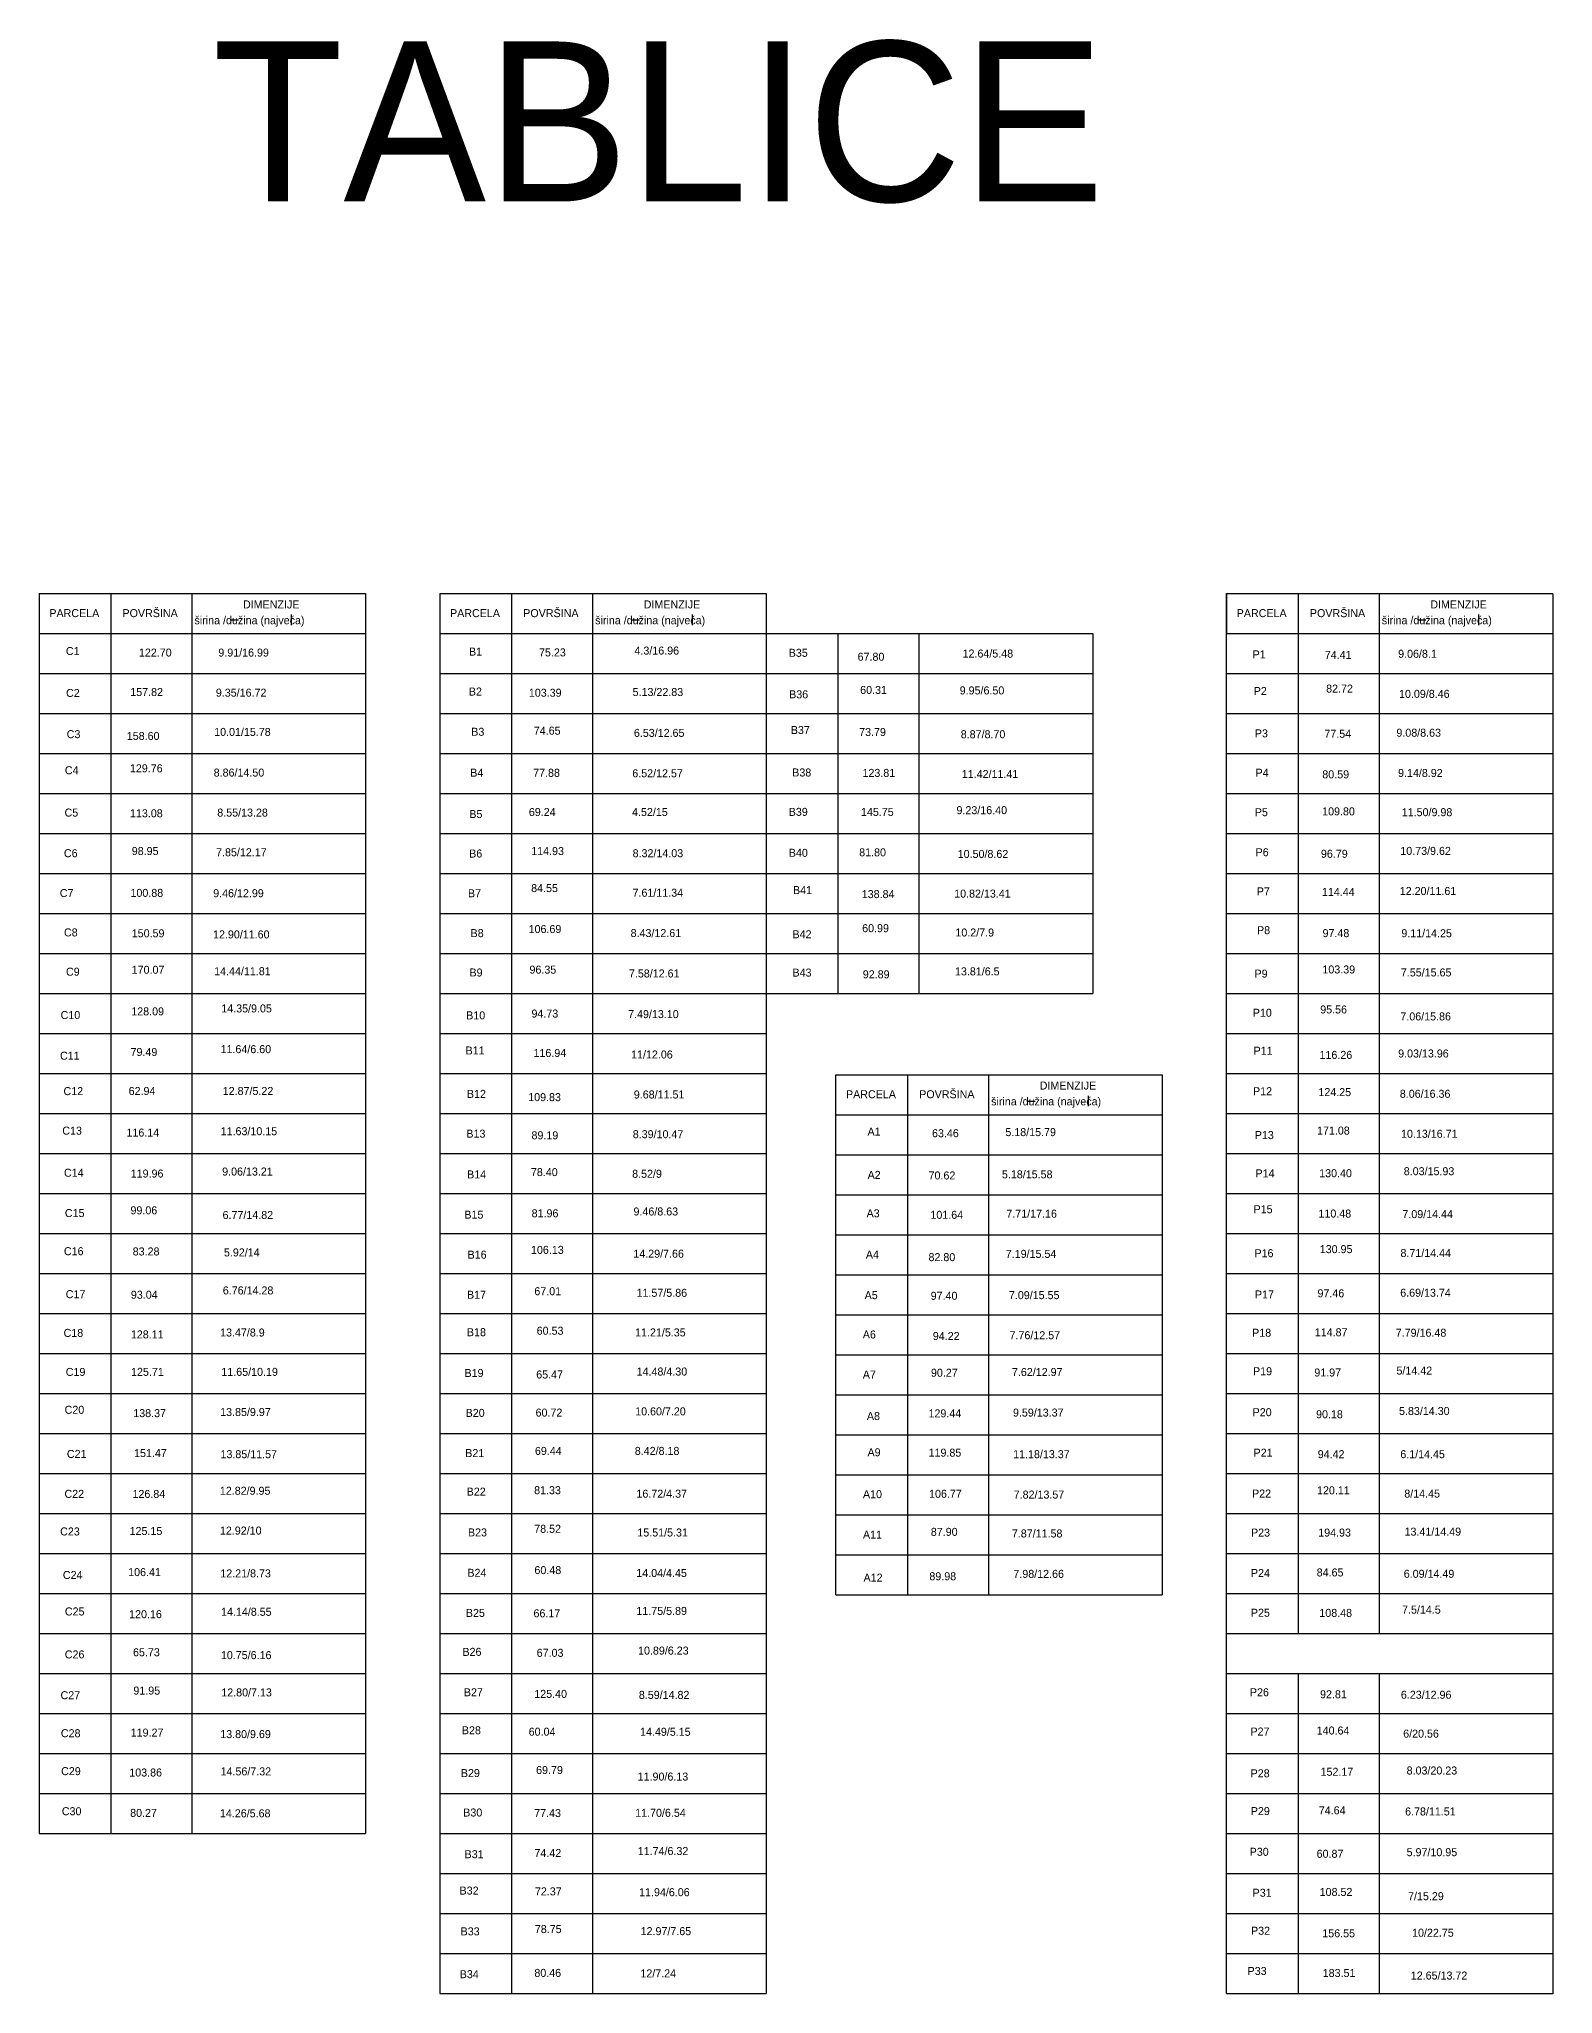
# Model space of a CAD drawing. Header units: inches. Extents: x 516719 to 517664, y 4780127 to 4780401.
# Drawn here: x 517474.7 to 517663.9, y 4780156.6 to 4780401 of the extents above; entities that cross this region are included whole.
import ezdxf

# ---------------------------------------------------------------- set-up
doc = ezdxf.new("R2010")
doc.units = ezdxf.units.IN
for name, color, linetype in [('BROJEVI', 3, 'Continuous'), ('PARCELA', 10, 'Continuous'), ('TABLICA', 5, 'Continuous')]:
    doc.layers.add(name, color=color, linetype=linetype)

msp = doc.modelspace()

# ---------------------------------------------------------------- linework, layer by layer
at = {"layer": 'PARCELA'}
for p, q in [((517498.6, 4780328.37), (517499.64, 4780328.37)), ((517506.22, 4780329.04), (517506.22, 4780327.72)), ((517548.68, 4780328.37), (517549.72, 4780328.37)), ((517556.31, 4780329.04), (517556.31, 4780327.72)), ((517647, 4780328.37), (517648.04, 4780328.37)), ((517654.62, 4780329.04), (517654.62, 4780327.72)), ((517598.17, 4780268.23), (517599.21, 4780268.23)), ((517605.8, 4780268.9), (517605.8, 4780267.58))]:
    msp.add_line(p, q, dxfattribs=at)
at = {"layer": 'TABLICA'}
for p, q in [((517474.7, 4780331.66), (517515.5, 4780331.66)), ((517474.7, 4780331.66), (517474.7, 4780176.66)), ((517483.65, 4780331.66), (517483.65, 4780271.66)), ((517493.78, 4780331.66), (517493.78, 4780271.66)), ((517515.5, 4780331.66), (517515.5, 4780176.66)), ((517524.78, 4780331.66), (517565.58, 4780331.66)), ((517524.78, 4780331.66), (517524.78, 4780221.66)), ((517533.73, 4780331.66), (517533.73, 4780271.66)), ((517543.87, 4780331.66), (517543.87, 4780271.66)), ((517565.58, 4780331.66), (517565.58, 4780221.66)), ((517623.1, 4780331.66), (517623.1, 4780326.66)), ((517632.05, 4780331.66), (517632.05, 4780201.66)), ((517642.18, 4780331.66), (517642.18, 4780201.66)), ((517663.9, 4780331.62), (517663.9, 4780156.62)), ((517474.7, 4780326.66), (517515.5, 4780326.66)), ((517524.78, 4780326.66), (517565.58, 4780326.66)), ((517565.58, 4780326.66), (517565.58, 4780306.66)), ((517565.58, 4780326.66), (517606.38, 4780326.66)), ((517574.54, 4780326.66), (517574.54, 4780306.66)), ((517584.67, 4780326.66), (517584.67, 4780306.66)), ((517606.38, 4780326.66), (517606.38, 4780306.66)), ((517623.1, 4780326.66), (517663.9, 4780326.66)), ((517474.7, 4780321.66), (517515.5, 4780321.66)), ((517524.78, 4780321.66), (517565.58, 4780321.66)), ((517565.58, 4780321.66), (517606.38, 4780321.66)), ((517623.1, 4780321.66), (517663.9, 4780321.66)), ((517474.7, 4780316.66), (517515.5, 4780316.66)), ((517524.78, 4780316.66), (517565.58, 4780316.66)), ((517565.58, 4780316.66), (517606.38, 4780316.66)), ((517623.1, 4780316.66), (517663.9, 4780316.66)), ((517474.7, 4780311.66), (517515.5, 4780311.66)), ((517524.78, 4780311.66), (517565.58, 4780311.66)), ((517565.58, 4780311.66), (517606.38, 4780311.66)), ((517623.1, 4780311.66), (517663.9, 4780311.66)), ((517474.7, 4780306.66), (517515.5, 4780306.66)), ((517524.78, 4780306.66), (517565.58, 4780306.66)), ((517565.58, 4780306.66), (517606.38, 4780306.66)), ((517565.58, 4780306.66), (517606.38, 4780306.66)), ((517574.54, 4780306.66), (517574.54, 4780281.66)), ((517584.67, 4780306.66), (517584.67, 4780281.66)), ((517606.38, 4780306.66), (517606.38, 4780281.66)), ((517623.1, 4780306.66), (517663.9, 4780306.66)), ((517474.7, 4780301.66), (517515.5, 4780301.66)), ((517524.78, 4780301.66), (517565.58, 4780301.66)), ((517565.58, 4780301.66), (517606.38, 4780301.66)), ((517623.1, 4780301.66), (517663.9, 4780301.66)), ((517474.7, 4780296.66), (517515.5, 4780296.66)), ((517524.78, 4780296.66), (517565.58, 4780296.66)), ((517565.58, 4780296.66), (517606.38, 4780296.66)), ((517623.1, 4780296.66), (517663.9, 4780296.66)), ((517474.7, 4780291.66), (517515.5, 4780291.66)), ((517524.78, 4780291.66), (517565.58, 4780291.66)), ((517565.58, 4780291.66), (517606.38, 4780291.66)), ((517623.1, 4780291.66), (517663.9, 4780291.66)), ((517474.7, 4780286.66), (517515.5, 4780286.66)), ((517524.78, 4780286.66), (517565.58, 4780286.66)), ((517565.58, 4780286.66), (517606.38, 4780286.66)), ((517623.1, 4780286.66), (517663.9, 4780286.66)), ((517474.7, 4780281.66), (517515.5, 4780281.66)), ((517483.65, 4780281.66), (517483.65, 4780176.66)), ((517524.78, 4780281.66), (517565.58, 4780281.66)), ((517524.78, 4780281.66), (517524.78, 4780156.66)), ((517533.73, 4780281.66), (517533.73, 4780221.66)), ((517565.58, 4780281.66), (517565.58, 4780156.66)), ((517565.58, 4780281.66), (517606.38, 4780281.66)), ((517623.1, 4780281.66), (517663.9, 4780281.66)), ((517474.7, 4780276.66), (517515.5, 4780276.66)), ((517524.78, 4780276.66), (517565.58, 4780276.66)), ((517623.1, 4780276.66), (517663.9, 4780276.66)), ((517474.7, 4780271.66), (517515.5, 4780271.66)), ((517474.7, 4780271.66), (517515.5, 4780271.66)), ((517493.78, 4780271.66), (517493.78, 4780176.66)), ((517524.78, 4780271.66), (517565.58, 4780271.66)), ((517524.78, 4780271.66), (517565.58, 4780271.66)), ((517543.87, 4780271.66), (517543.87, 4780221.66)), ((517574.27, 4780271.52), (517615.07, 4780271.52)), ((517583.23, 4780271.52), (517583.23, 4780206.52)), ((517593.36, 4780271.52), (517593.36, 4780206.52)), ((517615.07, 4780271.52), (517615.07, 4780206.52)), ((517623.1, 4780271.66), (517663.9, 4780271.66)), ((517474.7, 4780266.66), (517515.5, 4780266.66)), ((517524.78, 4780266.66), (517565.58, 4780266.66)), ((517574.27, 4780266.52), (517615.07, 4780266.52)), ((517623.1, 4780266.66), (517663.9, 4780266.66)), ((517623.1, 4780266.66), (517663.9, 4780266.66)), ((517474.7, 4780261.66), (517515.5, 4780261.66)), ((517524.78, 4780261.66), (517565.58, 4780261.66)), ((517574.27, 4780261.52), (517615.07, 4780261.52)), ((517623.1, 4780261.66), (517663.9, 4780261.66)), ((517474.7, 4780256.66), (517515.5, 4780256.66)), ((517524.78, 4780256.66), (517565.58, 4780256.66)), ((517574.27, 4780256.52), (517615.07, 4780256.52)), ((517623.1, 4780256.66), (517663.9, 4780256.66)), ((517474.7, 4780251.66), (517515.5, 4780251.66)), ((517524.78, 4780251.66), (517565.58, 4780251.66)), ((517574.27, 4780251.52), (517615.07, 4780251.52)), ((517623.1, 4780251.66), (517663.9, 4780251.66)), ((517474.7, 4780246.66), (517515.5, 4780246.66)), ((517524.78, 4780246.66), (517565.58, 4780246.66)), ((517574.27, 4780246.52), (517615.07, 4780246.52)), ((517623.1, 4780246.66), (517663.9, 4780246.66)), ((517474.7, 4780241.66), (517515.5, 4780241.66)), ((517524.78, 4780241.66), (517565.58, 4780241.66)), ((517574.27, 4780241.52), (517615.07, 4780241.52)), ((517623.1, 4780241.66), (517663.9, 4780241.66)), ((517474.7, 4780236.66), (517515.5, 4780236.66)), ((517524.78, 4780236.66), (517565.58, 4780236.66)), ((517574.27, 4780236.52), (517615.07, 4780236.52)), ((517623.1, 4780236.66), (517663.9, 4780236.66)), ((517474.7, 4780231.66), (517515.5, 4780231.66)), ((517524.78, 4780231.66), (517565.58, 4780231.66)), ((517533.73, 4780231.66), (517533.73, 4780156.66)), ((517574.27, 4780231.52), (517615.07, 4780231.52)), ((517623.1, 4780231.66), (517663.9, 4780231.66)), ((517474.7, 4780226.66), (517515.5, 4780226.66)), ((517524.78, 4780226.66), (517565.58, 4780226.66)), ((517574.27, 4780226.52), (517615.07, 4780226.52)), ((517623.1, 4780226.66), (517663.9, 4780226.66)), ((517474.7, 4780221.66), (517515.5, 4780221.66)), ((517524.78, 4780221.66), (517565.58, 4780221.66)), ((517543.87, 4780221.66), (517543.87, 4780156.66)), ((517574.27, 4780221.52), (517615.07, 4780221.52)), ((517623.1, 4780221.66), (517663.9, 4780221.66)), ((517474.7, 4780216.66), (517515.5, 4780216.66)), ((517524.78, 4780216.66), (517565.58, 4780216.66)), ((517574.27, 4780216.52), (517615.07, 4780216.52)), ((517623.1, 4780216.66), (517663.9, 4780216.66)), ((517474.7, 4780211.66), (517515.5, 4780211.66)), ((517524.78, 4780211.66), (517565.58, 4780211.66)), ((517574.27, 4780211.52), (517615.07, 4780211.52)), ((517623.1, 4780211.66), (517663.9, 4780211.66)), ((517474.7, 4780206.66), (517515.5, 4780206.66)), ((517524.78, 4780206.66), (517565.58, 4780206.66)), ((517574.27, 4780206.52), (517615.07, 4780206.52)), ((517623.1, 4780206.66), (517663.9, 4780206.66)), ((517623.1, 4780206.66), (517663.9, 4780206.66)), ((517474.7, 4780201.66), (517515.5, 4780201.66)), ((517524.78, 4780201.66), (517565.58, 4780201.66)), ((517623.1, 4780201.66), (517663.9, 4780201.66)), ((517474.7, 4780196.66), (517515.5, 4780196.66)), ((517524.78, 4780196.66), (517565.58, 4780196.66)), ((517623.1, 4780196.66), (517663.9, 4780196.66)), ((517632.05, 4780196.66), (517632.05, 4780156.66)), ((517642.18, 4780196.66), (517642.18, 4780156.66)), ((517474.7, 4780191.66), (517515.5, 4780191.66)), ((517524.78, 4780191.66), (517565.58, 4780191.66)), ((517623.1, 4780191.66), (517663.9, 4780191.66)), ((517474.7, 4780186.66), (517515.5, 4780186.66)), ((517524.78, 4780186.66), (517565.58, 4780186.66)), ((517623.1, 4780186.66), (517663.9, 4780186.66)), ((517474.7, 4780181.66), (517515.5, 4780181.66)), ((517524.78, 4780181.66), (517565.58, 4780181.66)), ((517623.1, 4780181.66), (517663.9, 4780181.66)), ((517474.7, 4780176.66), (517515.5, 4780176.66)), ((517524.78, 4780176.66), (517565.58, 4780176.66)), ((517623.1, 4780176.66), (517663.9, 4780176.66)), ((517524.78, 4780171.66), (517565.58, 4780171.66)), ((517524.78, 4780171.66), (517565.58, 4780171.66)), ((517623.1, 4780171.66), (517663.9, 4780171.66)), ((517524.78, 4780166.66), (517565.58, 4780166.66)), ((517623.1, 4780166.66), (517663.9, 4780166.66)), ((517524.78, 4780161.66), (517565.58, 4780161.66)), ((517623.1, 4780161.66), (517663.9, 4780161.66)), ((517524.78, 4780156.66), (517565.58, 4780156.66)), ((517623.1, 4780156.66), (517663.9, 4780156.66))]:
    msp.add_line(p, q, dxfattribs=at)
for points in [[(517623.1, 4780156.66), (517623.1, 4780331.66), (517663.9, 4780331.66)], [(517574.27, 4780206.52), (517574.27, 4780271.52), (517615.07, 4780271.52)]]:
    msp.add_lwpolyline(points, dxfattribs=at)

# ---------------------------------------------------------------- texts
at = {"layer": 'BROJEVI'}
for s, p in [('DIMENZIJE', (517500.18, 4780329.81)), ('DIMENZIJE', (517550.27, 4780329.81)), ('DIMENZIJE', (517648.58, 4780329.81)), ('PARCELA', (517475.98, 4780328.72)), ('POVRŠINA', (517485.12, 4780328.72)), ('širina /dužina (najveća)', (517494.12, 4780327.83)), ('PARCELA', (517526.06, 4780328.72)), ('POVRŠINA', (517535.21, 4780328.72)), ('širina /dužina (najveća)', (517544.2, 4780327.83)), ('PARCELA', (517624.38, 4780328.72)), ('POVRŠINA', (517633.53, 4780328.72)), ('širina /dužina (najveća)', (517642.52, 4780327.83)), ('C1', (517478.05, 4780323.98)), ('122.70', (517487.18, 4780323.79)), ('9.91/16.99', (517497.1, 4780323.79)), ('B1', (517528.43, 4780323.91)), ('75.23', (517537.18, 4780323.81)), ('4.3/16.96', (517549.11, 4780324.04)), ('B35', (517568.39, 4780323.76)), ('67.80', (517577, 4780323.27)), ('12.64/5.48', (517590.12, 4780323.67)), ('P1', (517626.37, 4780323.56)), ('74.41', (517635.39, 4780323.5)), ('9.06/8.1', (517644.56, 4780323.64)), ('C2', (517478.07, 4780318.74)), ('157.82', (517486.09, 4780318.86)), ('9.35/16.72', (517496.79, 4780318.78)), ('B2', (517528.41, 4780318.92)), ('103.39', (517535.91, 4780318.77)), ('5.13/22.83', (517548.88, 4780318.86)), ('B36', (517568.44, 4780318.57)), ('60.31', (517577.32, 4780319.12)), ('9.95/6.50', (517589.76, 4780319.06)), ('P2', (517626.51, 4780318.99)), ('82.72', (517635.56, 4780319.29)), ('10.09/8.46', (517644.67, 4780318.63)), ('C3', (517478.15, 4780313.59)), ('158.60', (517485.66, 4780313.37)), ('10.01/15.78', (517496.58, 4780313.87)), ('B3', (517528.71, 4780313.89)), ('74.65', (517536.53, 4780314.03)), ('6.53/12.65', (517549.04, 4780313.75)), ('B37', (517568.65, 4780314.11)), ('73.79', (517577.19, 4780313.86)), ('8.87/8.70', (517589.89, 4780313.58)), ('P3', (517626.65, 4780313.69)), ('77.54', (517635.34, 4780313.64)), ('9.08/8.63', (517644.34, 4780313.77)), ('C4', (517477.92, 4780309.08)), ('129.76', (517486.05, 4780309.32)), ('8.86/14.50', (517496.52, 4780308.79)), ('B4', (517528.59, 4780308.78)), ('77.88', (517536.45, 4780308.76)), ('6.52/12.57', (517548.84, 4780308.7)), ('B38', (517568.83, 4780308.8)), ('123.81', (517577.61, 4780308.75)), ('11.42/11.41', (517590.02, 4780308.61)), ('P4', (517626.74, 4780308.77)), ('80.59', (517635.08, 4780308.57)), ('9.14/8.92', (517644.55, 4780308.74)), ('C5', (517477.88, 4780303.79)), ('113.08', (517486.06, 4780303.7)), ('8.55/13.28', (517496.97, 4780303.79)), ('B5', (517528.47, 4780303.61)), ('69.24', (517535.91, 4780303.86)), ('4.52/15', (517548.81, 4780303.86)), ('B39', (517568.39, 4780303.88)), ('145.75', (517577.42, 4780303.87)), ('9.23/16.40', (517589.36, 4780304.09)), ('P5', (517626.64, 4780303.84)), ('109.80', (517635.06, 4780303.94)), ('11.50/9.98', (517645.01, 4780303.84)), ('C6', (517477.8, 4780298.71)), ('98.95', (517486.28, 4780298.98)), ('7.85/12.17', (517496.82, 4780298.83)), ('B6', (517528.45, 4780298.67)), ('114.93', (517536.21, 4780298.98)), ('8.32/14.03', (517548.88, 4780298.71)), ('B40', (517568.4, 4780298.76)), ('81.80', (517577.2, 4780298.82)), ('10.50/8.62', (517589.51, 4780298.62)), ('P6', (517626.74, 4780298.83)), ('96.79', (517634.91, 4780298.64)), ('10.73/9.62', (517644.83, 4780299)), ('C7', (517477.29, 4780293.73)), ('100.88', (517486.12, 4780293.75)), ('9.46/12.99', (517496.46, 4780293.71)), ('B7', (517528.3, 4780293.7)), ('84.55', (517536.2, 4780294.35)), ('7.61/11.34', (517548.87, 4780293.77)), ('B41', (517568.93, 4780294.1)), ('138.84', (517577.52, 4780293.6)), ('10.82/13.41', (517589.07, 4780293.66)), ('P7', (517626.89, 4780293.94)), ('114.44', (517635.04, 4780293.88)), ('12.20/11.61', (517644.76, 4780293.99)), ('C8', (517477.81, 4780288.81)), ('150.59', (517486.28, 4780288.7)), ('12.90/11.60', (517496.44, 4780288.56)), ('B8', (517528.63, 4780288.72)), ('106.69', (517535.88, 4780289.23)), ('8.43/12.61', (517548.63, 4780288.73)), ('B42', (517568.86, 4780288.58)), ('60.99', (517577.57, 4780289.34)), ('10.2/7.9', (517589.22, 4780288.8)), ('P8', (517626.92, 4780289.09)), ('97.48', (517635.11, 4780288.72)), ('9.11/14.25', (517644.96, 4780288.71)), ('C9', (517478.06, 4780283.9)), ('170.07', (517486.27, 4780284.14)), ('14.44/11.81', (517496.58, 4780283.96)), ('B9', (517528.49, 4780283.8)), ('96.35', (517535.99, 4780284.16)), ('7.58/12.61', (517548.42, 4780283.68)), ('B43', (517568.86, 4780283.79)), ('92.89', (517577.65, 4780283.57)), ('13.81/6.5', (517589.17, 4780283.94)), ('P9', (517626.61, 4780283.66)), ('103.39', (517635.09, 4780284.18)), ('7.55/15.65', (517644.9, 4780283.81)), ('C10', (517477.39, 4780278.48)), ('128.09', (517486.22, 4780278.94)), ('14.35/9.05', (517497.47, 4780279.31)), ('B10', (517528.08, 4780278.44)), ('94.73', (517536.24, 4780278.67)), ('7.49/13.10', (517548.32, 4780278.6)), ('P10', (517626.39, 4780278.77)), ('95.56', (517634.82, 4780279.18)), ('7.06/15.86', (517644.84, 4780278.31)), ('C11', (517477.31, 4780273.4)), ('79.49', (517486.13, 4780273.86)), ('11.64/6.60', (517497.38, 4780274.22)), ('B11', (517528, 4780274.05)), ('116.94', (517536.49, 4780273.74)), ('11/12.06', (517548.69, 4780273.55)), ('P11', (517626.49, 4780274.02)), ('116.26', (517634.73, 4780273.5)), ('9.03/13.96', (517644.56, 4780273.68)), ('C12', (517477.75, 4780268.97)), ('62.94', (517485.89, 4780268.99)), ('12.87/5.22', (517497.65, 4780268.99)), ('B12', (517528.17, 4780268.63)), ('109.83', (517535.83, 4780268.22)), ('9.68/11.51', (517549.03, 4780268.55)), ('PARCELA', (517575.55, 4780268.58)), ('POVRŠINA', (517584.7, 4780268.58)), ('DIMENZIJE', (517599.76, 4780269.67)), ('P12', (517626.42, 4780268.96)), ('124.25', (517634.59, 4780268.85)), ('8.06/16.36', (517644.77, 4780268.64)), ('širina /dužina (najveća)', (517593.69, 4780267.69)), ('C13', (517477.6, 4780264.03)), ('116.14', (517485.62, 4780263.79)), ('11.63/10.15', (517497.39, 4780263.96)), ('B13', (517528.1, 4780263.65)), ('89.19', (517536.24, 4780263.45)), ('8.39/10.47', (517548.9, 4780263.59)), ('A1', (517578.24, 4780263.91)), ('63.46', (517586.3, 4780263.71)), ('5.18/15.79', (517595.47, 4780263.85)), ('P13', (517626.64, 4780263.48)), ('171.08', (517634.42, 4780264.04)), ('10.13/16.71', (517644.92, 4780263.64)), ('C14', (517477.81, 4780258.77)), ('119.96', (517486.15, 4780258.67)), ('9.06/13.21', (517497.58, 4780258.92)), ('B14', (517528.19, 4780258.56)), ('78.40', (517536.17, 4780258.85)), ('8.52/9', (517548.82, 4780258.64)), ('A2', (517578.25, 4780258.5)), ('5.18/15.58', (517595.04, 4780258.57)), ('P14', (517626.73, 4780258.69)), ('130.40', (517634.69, 4780258.71)), ('8.03/15.93', (517645.26, 4780258.96)), ('70.62', (517585.87, 4780258.43)), ('C15', (517477.92, 4780253.73)), ('99.06', (517486.12, 4780254.07)), ('81.96', (517536.26, 4780253.7)), ('9.46/8.63', (517548.99, 4780253.93)), ('A3', (517578.12, 4780253.7)), ('7.71/17.16', (517595.59, 4780253.65)), ('P15', (517626.49, 4780254.21)), ('110.48', (517634.6, 4780253.67)), ('7.09/14.44', (517645.09, 4780253.6)), ('6.77/14.82', (517497.63, 4780253.49)), ('B15', (517527.85, 4780253.53)), ('101.64', (517586.1, 4780253.51)), ('C16', (517477.8, 4780248.96)), ('83.28', (517486.4, 4780248.93)), ('5.92/14', (517497.8, 4780248.81)), ('106.13', (517536.18, 4780249.13)), ('14.29/7.66', (517548.97, 4780248.65)), ('7.19/15.54', (517595.52, 4780248.63)), ('P16', (517626.6, 4780248.71)), ('130.95', (517634.76, 4780249.22)), ('8.71/14.44', (517644.85, 4780248.74)), ('B16', (517528.25, 4780248.53)), ('A4', (517578.03, 4780248.54)), ('82.80', (517585.86, 4780248.22)), ('6.76/14.28', (517497.66, 4780244.06)), ('67.01', (517536.6, 4780243.96)), ('11.57/5.86', (517549.37, 4780243.76)), ('6.69/13.74', (517644.82, 4780243.77)), ('C17', (517478.03, 4780243.59)), ('93.04', (517486.17, 4780243.52)), ('B17', (517528.18, 4780243.52)), ('A5', (517577.88, 4780243.47)), ('97.40', (517586.13, 4780243.39)), ('7.09/15.55', (517595.91, 4780243.47)), ('P17', (517626.66, 4780243.55)), ('97.46', (517634.48, 4780243.7)), ('60.53', (517536.89, 4780239.02)), ('C18', (517477.76, 4780238.75)), ('128.11', (517486.17, 4780238.56)), ('13.47/8.9', (517497.32, 4780238.8)), ('B18', (517528.17, 4780238.84)), ('11.21/5.35', (517549.19, 4780238.81)), ('A6', (517577.65, 4780238.55)), ('94.22', (517586.4, 4780238.36)), ('7.76/12.57', (517595.99, 4780238.46)), ('P18', (517626.31, 4780238.77)), ('114.87', (517634.14, 4780238.83)), ('7.79/16.48', (517644.26, 4780238.77)), ('5/14.42', (517644.35, 4780234.04)), ('C19', (517478.03, 4780233.87)), ('125.71', (517486.19, 4780233.88)), ('11.65/10.19', (517497.48, 4780233.88)), ('B19', (517527.87, 4780233.74)), ('65.47', (517536.83, 4780233.55)), ('14.48/4.30', (517549.38, 4780233.92)), ('A7', (517577.65, 4780233.54)), ('90.27', (517586.17, 4780233.77)), ('7.62/12.97', (517596.29, 4780233.86)), ('P19', (517626.42, 4780233.96)), ('91.97', (517634.08, 4780233.8)), ('C20', (517477.89, 4780229.14)), ('138.37', (517486.47, 4780228.72)), ('13.85/9.97', (517497.33, 4780228.86)), ('B20', (517528.01, 4780228.75)), ('60.72', (517536.75, 4780228.79)), ('10.60/7.20', (517549.2, 4780228.94)), ('A8', (517578.16, 4780228.36)), ('129.44', (517585.86, 4780228.69)), ('9.59/13.37', (517596.42, 4780228.79)), ('P20', (517626.37, 4780228.84)), ('90.18', (517634.3, 4780228.58)), ('5.83/14.30', (517644.67, 4780228.99)), ('C21', (517478.17, 4780223.62)), ('151.47', (517486.57, 4780223.73)), ('13.85/11.57', (517497.37, 4780223.59)), ('B21', (517527.96, 4780223.73)), ('69.44', (517536.67, 4780224)), ('8.42/8.18', (517549.15, 4780224)), ('A9', (517578.24, 4780223.83)), ('119.85', (517585.87, 4780223.78)), ('11.18/13.37', (517596.44, 4780223.59)), ('P21', (517626.49, 4780223.78)), ('94.42', (517634.51, 4780223.59)), ('6.1/14.45', (517644.83, 4780223.59)), ('C22', (517477.87, 4780218.63)), ('126.84', (517486.37, 4780218.62)), ('12.82/9.95', (517497.29, 4780219.02)), ('B22', (517528.14, 4780218.91)), ('81.33', (517536.57, 4780219.09)), ('16.72/4.37', (517549.36, 4780218.65)), ('A10', (517577.67, 4780218.59)), ('106.77', (517585.93, 4780218.64)), ('7.82/13.57', (517596.51, 4780218.54)), ('P22', (517626.3, 4780218.67)), ('120.11', (517634.42, 4780219.07)), ('8/14.45', (517645.33, 4780218.66)), ('C23', (517477.33, 4780213.93)), ('125.15', (517486.01, 4780213.99)), ('12.92/10', (517497.3, 4780214.04)), ('B23', (517528.3, 4780213.81)), ('78.52', (517536.58, 4780214.26)), ('15.51/5.31', (517549.47, 4780213.8)), ('A11', (517577.67, 4780213.53)), ('87.90', (517586.15, 4780213.88)), ('7.87/11.58', (517596.28, 4780213.68)), ('P23', (517626.17, 4780213.79)), ('194.93', (517634.57, 4780213.79)), ('13.41/14.49', (517645.36, 4780213.91)), ('C24', (517477.67, 4780208.49)), ('106.41', (517485.83, 4780208.85)), ('12.21/8.73', (517497.35, 4780208.69)), ('B24', (517528.23, 4780208.76)), ('60.48', (517536.61, 4780209.1)), ('14.04/4.45', (517549.34, 4780208.74)), ('A12', (517577.74, 4780208.16)), ('89.98', (517585.97, 4780208.33)), ('7.98/12.66', (517596.47, 4780208.63)), ('P24', (517626.16, 4780208.74)), ('84.65', (517634.38, 4780208.81)), ('6.09/14.49', (517645.26, 4780208.64)), ('C25', (517477.92, 4780203.93)), ('120.16', (517485.95, 4780203.59)), ('14.14/8.55', (517497.44, 4780203.89)), ('B25', (517528.04, 4780203.75)), ('66.17', (517536.49, 4780203.7)), ('11.75/5.89', (517549.35, 4780204)), ('P25', (517626.15, 4780203.77)), ('108.48', (517634.71, 4780203.75)), ('7.5/14.5', (517645.05, 4780204.16)), ('C26', (517477.91, 4780198.56)), ('65.73', (517486.44, 4780198.83)), ('10.75/6.16', (517497.42, 4780198.47)), ('B26', (517527.61, 4780198.88)), ('67.03', (517536.89, 4780198.76)), ('10.89/6.23', (517549.56, 4780199.04)), ('C27', (517477.38, 4780193.46)), ('91.95', (517486.48, 4780194.04)), ('12.80/7.13', (517497.47, 4780193.81)), ('B27', (517527.79, 4780193.83)), ('125.40', (517536.59, 4780193.63)), ('8.59/14.82', (517549.66, 4780193.5)), ('P26', (517626.03, 4780193.83)), ('92.81', (517634.8, 4780193.58)), ('6.23/12.96', (517644.9, 4780193.52)), ('C28', (517477.42, 4780188.71)), ('119.27', (517486.15, 4780188.79)), ('13.80/9.69', (517497.34, 4780188.6)), ('B28', (517527.54, 4780189.08)), ('60.04', (517535.89, 4780188.9)), ('14.49/5.15', (517549.81, 4780188.89)), ('P27', (517626.1, 4780188.92)), ('140.64', (517634.38, 4780189.05)), ('6/20.56', (517645.19, 4780188.66)), ('C29', (517477.45, 4780183.97)), ('103.86', (517485.97, 4780183.8)), ('14.56/7.32', (517497.38, 4780183.94)), ('B29', (517527.41, 4780183.73)), ('69.79', (517536.82, 4780184.11)), ('11.90/6.13', (517549.51, 4780183.29)), ('P28', (517626.12, 4780183.7)), ('152.17', (517634.86, 4780183.89)), ('8.03/20.23', (517645.62, 4780184.05)), ('C30', (517477.54, 4780178.96)), ('80.27', (517486.08, 4780178.75)), ('14.26/5.68', (517497.3, 4780178.7)), ('B30', (517527.71, 4780178.8)), ('77.43', (517536.58, 4780178.73)), ('11.70/6.54', (517549.2, 4780178.76)), ('P29', (517626.14, 4780178.98)), ('74.64', (517634.64, 4780179.07)), ('6.78/11.51', (517645.43, 4780178.93)), ('B31', (517527.88, 4780173.59)), ('74.42', (517536.61, 4780173.74)), ('11.74/6.32', (517549.52, 4780173.98)), ('P30', (517626, 4780173.89)), ('60.87', (517634.37, 4780173.64)), ('5.97/10.95', (517645.62, 4780173.84)), ('B32', (517527.25, 4780169.04)), ('72.37', (517536.67, 4780168.94)), ('11.94/6.06', (517549.69, 4780168.84)), ('P31', (517626.37, 4780168.77)), ('108.52', (517634.75, 4780168.87)), ('7/15.29', (517645.8, 4780168.34)), ('B33', (517527.38, 4780163.94)), ('78.75', (517536.66, 4780164.23)), ('12.97/7.65', (517549.88, 4780163.97)), ('P32', (517626.17, 4780164.02)), ('156.55', (517635.08, 4780163.7)), ('10/22.75', (517646.3, 4780163.77)), ('B34', (517527.27, 4780158.59)), ('80.46', (517536.6, 4780158.75)), ('12/7.24', (517549.85, 4780158.69)), ('P33', (517625.74, 4780158.99)), ('183.51', (517635.13, 4780158.74)), ('12.65/13.72', (517646.14, 4780158.42))]:
    msp.add_text(s, height=1, dxfattribs=at).set_placement(p)
at = {"layer": 'TABLICA', "insert": (517496.39, 4780400.68), "char_height": 20, "attachment_point": 1}
msp.add_mtext_dynamic_manual_height_columns('TABLICE', width=258.4757, gutter_width=1, heights=[-20], dxfattribs=at)

doc.saveas('drawing.dxf')
